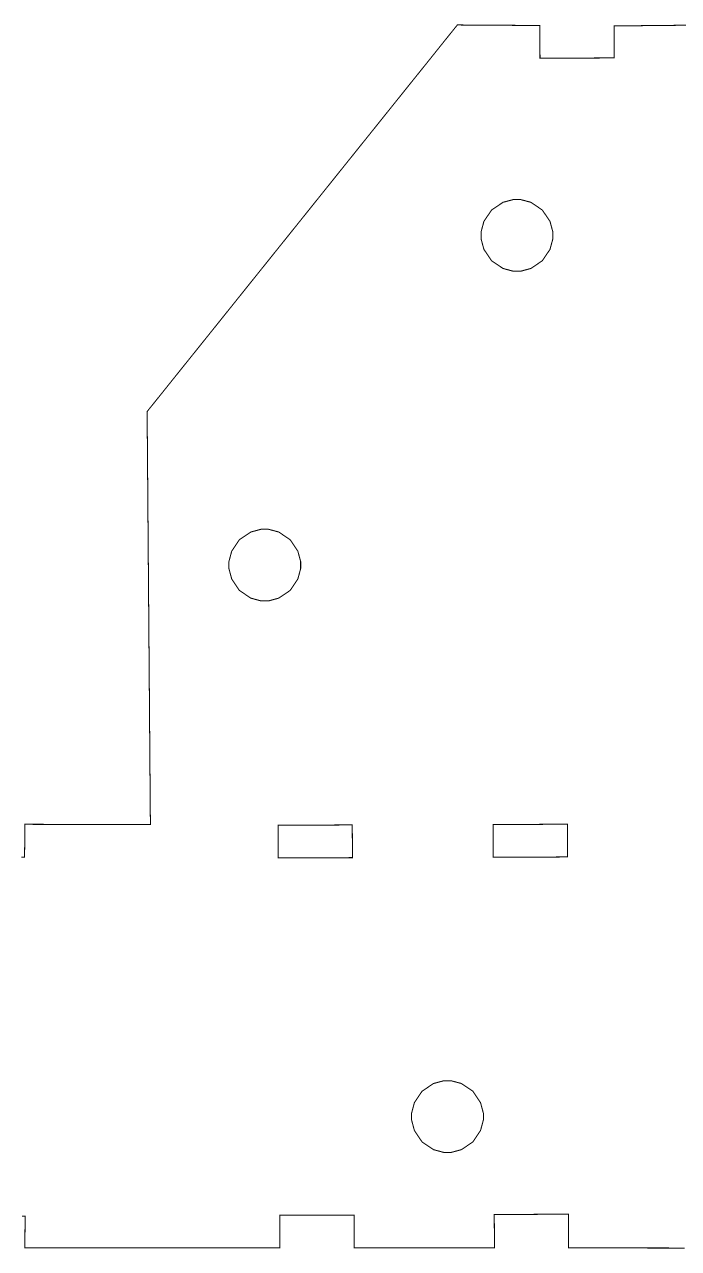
# Model space of a CAD drawing. Extents: x 0.7 to 27.4, y 1.6 to 10.2.
# Drawn here: x 2.394 to 4.103, y 6.975 to 10.173 of the extents above; entities that cross this region are included whole.
import ezdxf

# ---------------------------------------------------------------- set-up
doc = ezdxf.new("R2010")
doc.units = 0
doc.header["$MEASUREMENT"] = 0

msp = doc.modelspace()

# ---------------------------------------------------------------- linework, layer by layer
at = {"color": 0, "const_width": 0.00266}
for points in [[(2.38624, 7.99815), (2.39458, 7.99804), (2.39458, 7.99804), (2.39458, 7.99804), (2.39464, 8.01144), (2.39486, 8.04081), (2.39501, 8.07021), (2.39513, 8.08356), (2.39513, 8.08356), (2.39513, 8.08356), (2.40918, 8.08356), (2.4464, 8.0835), (2.49892, 8.08344), (2.55919, 8.08339), (2.61947, 8.08333), (2.67199, 8.08328), (2.70921, 8.08322), (2.72331, 8.08317), (2.72331, 8.08317), (2.72331, 8.08317), (2.72293, 8.12956), (2.72194, 8.25179), (2.7206, 8.42453), (2.71903, 8.62261), (2.71744, 8.82069), (2.7161, 8.99343), (2.71511, 9.11567), (2.71479, 9.162), (2.71479, 9.162), (2.71479, 9.162), (2.72385, 9.17339), (2.74963, 9.2054), (2.78956, 9.25526), (2.84142, 9.31982), (2.90278, 9.39626), (2.97125, 9.48161), (3.04449, 9.57286), (3.12011, 9.66704), (3.19569, 9.76124), (3.26893, 9.85249), (3.3374, 9.93782), (3.39876, 10.0143), (3.45063, 10.0788), (3.49056, 10.1287), (3.51633, 10.1607), (3.52544, 10.172), (3.52544, 10.172), (3.52544, 10.172), (3.53467, 10.172), (3.55914, 10.1718), (3.59369, 10.1716), (3.63331, 10.1713), (3.67285, 10.1711), (3.70742, 10.1709), (3.73188, 10.1707), (3.74115, 10.1706), (3.74115, 10.1706), (3.74115, 10.1706), (3.74115, 10.1573), (3.74132, 10.1279), (3.74143, 10.0985), (3.74149, 10.0851), (3.74149, 10.0851), (3.74149, 10.0851), (3.74978, 10.0852), (3.77181, 10.0853), (3.8029, 10.0854), (3.83854, 10.0855), (3.87418, 10.0857), (3.90528, 10.0858), (3.92731, 10.0859), (3.93565, 10.0859), (3.93565, 10.0859), (3.93565, 10.0859), (3.9356, 10.099), (3.93549, 10.1277), (3.93533, 10.1565), (3.93533, 10.1695), (3.93533, 10.1695), (3.93533, 10.1695), (3.94883, 10.1697), (3.98454, 10.17), (4.03504, 10.1705), (4.09289, 10.1711), (4.15072, 10.1716)], [(3.68126, 9.71604), (3.68126, 9.71599)], [(3.58751, 9.62229), (3.58751, 9.62224)], [(3.77501, 9.62229), (3.77501, 9.62224)], [(3.68126, 9.52854), (3.68126, 9.52849)], [(4.11996, 6.97657), (4.08404, 6.97657), (4.03321, 6.97661), (3.97499, 6.97667), (3.91672, 6.97678), (3.86589, 6.97683), (3.82997, 6.97683), (3.81635, 6.97683), (3.81635, 6.97683), (3.81635, 6.97683), (3.81629, 6.99061), (3.81625, 7.02089), (3.81619, 7.05117), (3.81619, 7.06489), (3.81619, 7.06489), (3.81619, 7.06489), (3.80783, 7.06489), (3.78581, 7.06478), (3.75472, 7.06467), (3.71907, 7.06451), (3.68343, 7.0644), (3.65235, 7.06429), (3.63032, 7.06418), (3.62201, 7.06413), (3.62201, 7.06413), (3.62201, 7.06413), (3.62207, 7.05051), (3.62218, 7.02051), (3.62229, 6.99056), (3.6224, 6.97689), (3.6224, 6.97689), (3.6224, 6.97689), (3.60656, 6.97689), (3.56483, 6.97689), (3.50586, 6.97689), (3.43826, 6.97689), (3.37067, 6.97689), (3.31168, 6.97689), (3.26997, 6.97689), (3.25418, 6.97689), (3.25418, 6.97689), (3.25418, 6.97689), (3.25575, 6.97689), (3.25575, 6.97689), (3.25575, 6.97689), (3.25569, 6.99029), (3.25569, 7.01964), (3.25569, 7.04904), (3.25569, 7.06239), (3.25569, 7.06239), (3.25569, 7.06239), (3.24735, 7.06239), (3.22532, 7.06239), (3.19422, 7.06239), (3.15858, 7.06233), (3.12294, 7.06228), (3.09185, 7.06228), (3.06982, 7.06228), (3.06153, 7.06222), (3.06153, 7.06222), (3.06153, 7.06222), (3.06153, 7.04893), (3.06153, 7.01958), (3.06153, 6.99024), (3.06158, 6.97689), (3.06158, 6.97689), (3.06158, 6.97689), (3.03293, 6.97694), (2.95747, 6.97694), (2.85075, 6.97694), (2.7284, 6.97694), (2.60607, 6.97694), (2.49935, 6.97694), (2.42389, 6.97694), (2.39529, 6.97694), (2.39529, 6.97694), (2.39529, 6.97694), (2.39535, 6.98986), (2.39556, 7.01828), (2.39572, 7.04671), (2.39583, 7.05957), (2.39583, 7.05957), (2.39583, 7.05957), (2.38747, 7.05968)]]:
    msp.add_lwpolyline(points, dxfattribs=at)
for points in [[(3.68126, 9.71604), (3.6721, 9.71604), (3.64475, 9.70871), (3.61496, 9.68858), (3.59483, 9.65881), (3.58751, 9.63146), (3.58751, 9.62229), (3.58751, 9.61317), (3.59483, 9.58583), (3.61496, 9.55599), (3.64475, 9.53592), (3.6721, 9.52854), (3.68126, 9.52854), (3.69038, 9.52854), (3.71772, 9.53592), (3.7475, 9.55599), (3.76764, 9.58583), (3.77501, 9.61317), (3.77501, 9.62229), (3.77501, 9.63146), (3.76764, 9.65881), (3.7475, 9.68858), (3.71772, 9.70871), (3.69038, 9.71604), (3.68126, 9.71604)], [(3.68126, 9.71604), (3.6721, 9.71604), (3.64475, 9.70871), (3.61496, 9.68858), (3.59483, 9.65881), (3.58751, 9.63146), (3.58751, 9.62229), (3.58751, 9.61317), (3.59483, 9.58583), (3.61496, 9.55599), (3.64475, 9.53592), (3.6721, 9.52854), (3.68126, 9.52854), (3.69038, 9.52854), (3.71772, 9.53592), (3.7475, 9.55599), (3.76764, 9.58583), (3.77501, 9.61317), (3.77501, 9.62229), (3.77501, 9.63146), (3.76764, 9.65881), (3.7475, 9.68858), (3.71772, 9.70871), (3.69038, 9.71604), (3.68126, 9.71604)], [(3.68126, 9.71604), (3.6721, 9.71604), (3.64475, 9.70871), (3.61496, 9.68858), (3.59483, 9.65881), (3.58751, 9.63146), (3.58751, 9.62229), (3.58751, 9.61317), (3.59483, 9.58583), (3.61496, 9.55599), (3.64475, 9.53592), (3.6721, 9.52854), (3.68126, 9.52854), (3.69038, 9.52854), (3.71772, 9.53592), (3.7475, 9.55599), (3.76764, 9.58583), (3.77501, 9.61317), (3.77501, 9.62229), (3.77501, 9.63146), (3.76764, 9.65881), (3.7475, 9.68858), (3.71772, 9.70871), (3.69038, 9.71604), (3.68126, 9.71604)], [(3.68126, 9.71604), (3.6721, 9.71604), (3.64475, 9.70871), (3.61496, 9.68858), (3.59483, 9.65881), (3.58751, 9.63146), (3.58751, 9.62229), (3.58751, 9.61317), (3.59483, 9.58583), (3.61496, 9.55599), (3.64475, 9.53592), (3.6721, 9.52854), (3.68126, 9.52854), (3.69032, 9.52854), (3.71772, 9.53592), (3.7475, 9.55599), (3.76764, 9.58578), (3.77501, 9.61313), (3.77501, 9.62224), (3.77501, 9.6314), (3.76764, 9.65881), (3.7475, 9.68858), (3.71772, 9.70871), (3.69038, 9.71604), (3.68126, 9.71604)], [(3.68126, 9.71599), (3.6721, 9.71599), (3.64475, 9.70865), (3.61496, 9.68858), (3.59483, 9.65875), (3.58751, 9.6314), (3.58751, 9.62224), (3.58751, 9.61313), (3.59483, 9.58578), (3.61496, 9.55599), (3.64475, 9.53586), (3.6721, 9.52849), (3.68126, 9.52849), (3.69038, 9.52849), (3.71772, 9.53586), (3.7475, 9.55599), (3.76764, 9.58578), (3.77501, 9.61313), (3.77501, 9.62224), (3.77501, 9.6314), (3.76764, 9.65875), (3.7475, 9.68858), (3.71772, 9.70865), (3.69038, 9.71599), (3.68126, 9.71599)], [(3.68126, 9.71599), (3.6721, 9.71599), (3.64475, 9.70865), (3.61496, 9.68858), (3.59483, 9.65875), (3.58751, 9.6314), (3.58751, 9.62224), (3.58751, 9.61313), (3.59483, 9.58578), (3.61496, 9.55599), (3.64475, 9.53586), (3.6721, 9.52849), (3.68126, 9.52849), (3.69038, 9.52849), (3.71772, 9.53586), (3.7475, 9.55599), (3.76764, 9.58578), (3.77501, 9.61313), (3.77501, 9.62224), (3.77501, 9.6314), (3.76764, 9.65875), (3.7475, 9.68858), (3.71772, 9.70865), (3.69038, 9.71599), (3.68126, 9.71599)], [(3.68126, 9.71599), (3.6721, 9.71599), (3.64475, 9.70865), (3.61496, 9.68858), (3.59483, 9.65875), (3.58751, 9.6314), (3.58751, 9.62224), (3.58751, 9.61313), (3.59483, 9.58578), (3.61496, 9.55599), (3.64475, 9.53586), (3.6721, 9.52849), (3.68126, 9.52849), (3.69038, 9.52849), (3.71772, 9.53586), (3.7475, 9.55599), (3.76764, 9.58578), (3.77501, 9.61313), (3.77501, 9.62224), (3.77501, 9.6314), (3.76764, 9.65875), (3.7475, 9.68858), (3.71772, 9.70865), (3.69038, 9.71599), (3.68126, 9.71599)], [(3.68126, 9.71599), (3.6721, 9.71599), (3.64475, 9.70865), (3.61496, 9.68858), (3.59483, 9.65875), (3.58751, 9.6314), (3.58751, 9.62224), (3.58751, 9.61313), (3.59483, 9.58578), (3.61496, 9.55599), (3.64475, 9.53586), (3.6721, 9.52849), (3.68126, 9.52849), (3.69038, 9.52849), (3.71772, 9.53586), (3.7475, 9.55599), (3.76764, 9.58578), (3.77501, 9.61313), (3.77501, 9.62224), (3.77501, 9.6314), (3.76764, 9.65875), (3.7475, 9.68858), (3.71772, 9.70865), (3.69038, 9.71599), (3.68126, 9.71599)], [(3.68126, 9.71599), (3.6721, 9.71599), (3.64475, 9.70865), (3.61496, 9.68858), (3.59483, 9.65875), (3.58751, 9.6314), (3.58751, 9.62224), (3.58751, 9.61313), (3.59483, 9.58578), (3.61496, 9.55599), (3.64475, 9.53586), (3.6721, 9.52849), (3.68126, 9.52849), (3.69038, 9.52849), (3.71772, 9.53586), (3.7475, 9.55599), (3.76764, 9.58578), (3.77501, 9.61313), (3.77501, 9.62224), (3.77501, 9.6314), (3.76764, 9.65875), (3.7475, 9.68858), (3.71772, 9.70865), (3.69038, 9.71599), (3.68126, 9.71599)], [(3.68126, 9.71599), (3.6721, 9.71599), (3.64475, 9.70865), (3.61496, 9.68858), (3.59483, 9.65875), (3.58751, 9.6314), (3.58751, 9.62224), (3.58751, 9.61313), (3.59483, 9.58578), (3.61496, 9.55599), (3.64475, 9.53586), (3.6721, 9.52849), (3.68126, 9.52849), (3.69038, 9.52849), (3.71772, 9.53586), (3.7475, 9.55599), (3.76764, 9.58578), (3.77501, 9.61313), (3.77501, 9.62224), (3.77501, 9.6314), (3.76764, 9.65875), (3.7475, 9.68858), (3.71772, 9.70865), (3.69038, 9.71599), (3.68126, 9.71599)], [(3.68126, 9.71599), (3.6721, 9.71599), (3.64475, 9.70865), (3.61496, 9.68858), (3.59483, 9.65875), (3.58751, 9.6314), (3.58751, 9.62224), (3.58751, 9.61313), (3.59483, 9.58578), (3.61496, 9.55599), (3.64475, 9.53586), (3.6721, 9.52849), (3.68126, 9.52849), (3.69038, 9.52849), (3.71772, 9.53586), (3.7475, 9.55599), (3.76764, 9.58578), (3.77501, 9.61313), (3.77501, 9.62224), (3.77501, 9.6314), (3.76764, 9.65875), (3.7475, 9.68858), (3.71772, 9.70865), (3.69038, 9.71599), (3.68126, 9.71599)], [(3.68126, 9.71599), (3.6721, 9.71599), (3.64475, 9.70865), (3.61496, 9.68858), (3.59483, 9.65875), (3.58751, 9.6314), (3.58751, 9.62224), (3.58751, 9.61313), (3.59483, 9.58578), (3.61496, 9.55599), (3.64475, 9.53586), (3.6721, 9.52849), (3.68126, 9.52849), (3.69038, 9.52849), (3.71772, 9.53586), (3.7475, 9.55599), (3.76764, 9.58578), (3.77501, 9.61313), (3.77501, 9.62224), (3.77501, 9.6314), (3.76764, 9.65875), (3.7475, 9.68858), (3.71772, 9.70865), (3.69038, 9.71599), (3.68126, 9.71599)], [(3.68126, 9.71599), (3.6721, 9.71599), (3.64475, 9.70865), (3.61496, 9.68858), (3.59483, 9.65875), (3.58751, 9.6314), (3.58751, 9.62224), (3.58751, 9.61313), (3.59483, 9.58578), (3.61496, 9.55599), (3.64475, 9.53586), (3.6721, 9.52849), (3.68126, 9.52849), (3.69038, 9.52849), (3.71772, 9.53586), (3.7475, 9.55599), (3.76764, 9.58578), (3.77501, 9.61313), (3.77501, 9.62224), (3.77501, 9.6314), (3.76764, 9.65875), (3.7475, 9.68858), (3.71772, 9.70865), (3.69038, 9.71599), (3.68126, 9.71599)], [(3.68126, 9.71599), (3.6721, 9.71599), (3.64475, 9.70865), (3.61496, 9.68858), (3.59483, 9.65875), (3.58751, 9.6314), (3.58751, 9.62224), (3.58751, 9.61313), (3.59483, 9.58578), (3.61496, 9.55599), (3.64475, 9.53586), (3.6721, 9.52849), (3.68126, 9.52849), (3.69038, 9.52849), (3.71772, 9.53586), (3.7475, 9.55599), (3.76764, 9.58578), (3.77501, 9.61313), (3.77501, 9.62224), (3.77501, 9.6314), (3.76764, 9.65875), (3.7475, 9.68858), (3.71772, 9.70865), (3.69038, 9.71599), (3.68126, 9.71599)], [(3.68126, 9.71599), (3.6721, 9.71599), (3.64475, 9.70865), (3.61496, 9.68858), (3.59483, 9.65875), (3.58751, 9.6314), (3.58751, 9.62224), (3.58751, 9.61313), (3.59483, 9.58578), (3.61496, 9.55599), (3.64475, 9.53586), (3.6721, 9.52849), (3.68126, 9.52849), (3.69038, 9.52849), (3.71772, 9.53586), (3.7475, 9.55599), (3.76764, 9.58578), (3.77501, 9.61313), (3.77501, 9.62224), (3.77501, 9.6314), (3.76764, 9.65875), (3.7475, 9.68858), (3.71772, 9.70865), (3.69038, 9.71599), (3.68126, 9.71599)], [(3.68126, 9.71599), (3.6721, 9.71599), (3.64475, 9.70865), (3.61496, 9.68858), (3.59483, 9.65875), (3.58751, 9.6314), (3.58751, 9.62224), (3.58751, 9.61313), (3.59483, 9.58578), (3.61496, 9.55599), (3.64475, 9.53586), (3.6721, 9.52849), (3.68126, 9.52849), (3.69038, 9.52849), (3.71772, 9.53586), (3.7475, 9.55599), (3.76764, 9.58578), (3.77501, 9.61313), (3.77501, 9.62224), (3.77501, 9.6314), (3.76764, 9.65875), (3.7475, 9.68858), (3.71772, 9.70865), (3.69038, 9.71599), (3.68126, 9.71599)], [(3.68126, 9.71599), (3.6721, 9.71599), (3.64475, 9.70865), (3.61496, 9.68858), (3.59483, 9.65875), (3.58751, 9.6314), (3.58751, 9.62224), (3.58751, 9.61313), (3.59483, 9.58578), (3.61496, 9.55599), (3.64475, 9.53586), (3.6721, 9.52849), (3.68126, 9.52849), (3.69038, 9.52849), (3.71772, 9.53586), (3.7475, 9.55599), (3.76764, 9.58578), (3.77501, 9.61313), (3.77501, 9.62224), (3.77501, 9.6314), (3.76764, 9.65875), (3.7475, 9.68858), (3.71772, 9.70865), (3.69038, 9.71599), (3.68126, 9.71599)], [(3.68126, 9.71599), (3.6721, 9.71599), (3.64475, 9.70865), (3.61496, 9.68858), (3.59483, 9.65875), (3.58751, 9.6314), (3.58751, 9.62224), (3.58751, 9.61313), (3.59483, 9.58578), (3.61496, 9.55599), (3.64475, 9.53586), (3.6721, 9.52849), (3.68126, 9.52849), (3.69038, 9.52849), (3.71772, 9.53586), (3.7475, 9.55599), (3.76764, 9.58578), (3.77501, 9.61313), (3.77501, 9.62224), (3.77501, 9.6314), (3.76764, 9.65875), (3.7475, 9.68858), (3.71772, 9.70865), (3.69038, 9.71599), (3.68126, 9.71599)], [(3.68126, 9.71599), (3.6721, 9.71599), (3.64475, 9.70865), (3.61496, 9.68858), (3.59483, 9.65875), (3.58751, 9.6314), (3.58751, 9.62224), (3.58751, 9.61313), (3.59483, 9.58578), (3.61496, 9.55599), (3.64475, 9.53586), (3.6721, 9.52849), (3.68126, 9.52849), (3.69038, 9.52849), (3.71772, 9.53586), (3.7475, 9.55599), (3.76764, 9.58578), (3.77501, 9.61313), (3.77501, 9.62224), (3.77501, 9.6314), (3.76764, 9.65875), (3.7475, 9.68858), (3.71772, 9.70865), (3.69038, 9.71599), (3.68126, 9.71599)], [(3.68126, 9.71599), (3.6721, 9.71599), (3.64475, 9.70865), (3.61496, 9.68858), (3.59483, 9.65875), (3.58751, 9.6314), (3.58751, 9.62224), (3.58751, 9.61313), (3.59483, 9.58578), (3.61496, 9.55599), (3.64475, 9.53586), (3.6721, 9.52849), (3.68126, 9.52849), (3.69038, 9.52849), (3.71772, 9.53586), (3.7475, 9.55599), (3.76764, 9.58578), (3.77501, 9.61313), (3.77501, 9.62224), (3.77501, 9.6314), (3.76764, 9.65875), (3.7475, 9.68858), (3.71772, 9.70865), (3.69038, 9.71599), (3.68126, 9.71599)], [(3.68126, 9.71599), (3.6721, 9.71599), (3.64475, 9.70865), (3.61496, 9.68858), (3.59483, 9.65875), (3.58751, 9.6314), (3.58751, 9.62224), (3.58751, 9.61313), (3.59483, 9.58578), (3.61496, 9.55599), (3.64475, 9.53586), (3.6721, 9.52849), (3.68126, 9.52849), (3.69038, 9.52849), (3.71772, 9.53586), (3.7475, 9.55599), (3.76764, 9.58578), (3.77501, 9.61313), (3.77501, 9.62224), (3.77501, 9.6314), (3.76764, 9.65875), (3.7475, 9.68858), (3.71772, 9.70865), (3.69038, 9.71599), (3.68126, 9.71599)], [(3.68126, 9.71604), (3.68126, 9.71599), (3.68126, 9.71604)], [(3.02225, 8.8546), (3.01307, 8.8546), (2.98574, 8.84728), (2.95589, 8.82715), (2.93582, 8.79736), (2.9285, 8.77001), (2.9285, 8.76085), (2.9285, 8.75174), (2.93582, 8.72439), (2.95589, 8.69461), (2.98574, 8.67449), (3.01307, 8.6671), (3.02225, 8.6671), (3.03136, 8.6671), (3.05871, 8.67449), (3.08849, 8.69461), (3.10861, 8.72439), (3.116, 8.75174), (3.116, 8.76085), (3.116, 8.77001), (3.10861, 8.79736), (3.08849, 8.82715), (3.05871, 8.84728), (3.03136, 8.8546), (3.02225, 8.8546)], [(3.02225, 8.8546), (3.01307, 8.8546), (2.98574, 8.84728), (2.95589, 8.82715), (2.93582, 8.79736), (2.9285, 8.77001), (2.9285, 8.76085), (2.9285, 8.75174), (2.93582, 8.72439), (2.95589, 8.69461), (2.98574, 8.67449), (3.01307, 8.6671), (3.02225, 8.6671), (3.03136, 8.6671), (3.05871, 8.67449), (3.08849, 8.69461), (3.10861, 8.72439), (3.116, 8.75174), (3.116, 8.76085), (3.116, 8.77001), (3.10861, 8.79736), (3.08849, 8.82715), (3.05871, 8.84728), (3.03136, 8.8546), (3.02225, 8.8546)], [(3.02225, 8.8546), (3.01307, 8.8546), (2.98574, 8.84728), (2.95589, 8.82715), (2.93582, 8.79736), (2.9285, 8.77001), (2.9285, 8.76085), (2.9285, 8.75174), (2.93582, 8.72439), (2.95589, 8.69461), (2.98574, 8.67449), (3.01307, 8.6671), (3.02225, 8.6671), (3.03136, 8.6671), (3.05871, 8.67449), (3.08849, 8.69461), (3.10861, 8.72439), (3.116, 8.75174), (3.116, 8.76085), (3.116, 8.77001), (3.10861, 8.79736), (3.08849, 8.82715), (3.05871, 8.84728), (3.03136, 8.8546), (3.02225, 8.8546)], [(3.02225, 8.8546), (3.01307, 8.8546), (2.98574, 8.84728), (2.95589, 8.82715), (2.93582, 8.79736), (2.9285, 8.77001), (2.9285, 8.76085), (2.9285, 8.75174), (2.93582, 8.72439), (2.95589, 8.69461), (2.98574, 8.67449), (3.01307, 8.6671), (3.02225, 8.6671), (3.03136, 8.6671), (3.05871, 8.67449), (3.08849, 8.69461), (3.10861, 8.72439), (3.116, 8.75174), (3.116, 8.76085), (3.116, 8.77001), (3.10861, 8.79736), (3.08849, 8.82715), (3.05871, 8.84728), (3.03136, 8.8546), (3.02225, 8.8546)], [(3.02225, 8.8546), (3.01307, 8.8546), (2.98574, 8.84728), (2.95589, 8.82715), (2.93582, 8.79736), (2.9285, 8.77001), (2.9285, 8.76085), (2.9285, 8.75174), (2.93582, 8.72439), (2.95589, 8.69461), (2.98574, 8.67449), (3.01307, 8.6671), (3.02225, 8.6671), (3.03136, 8.6671), (3.05871, 8.67449), (3.08849, 8.69461), (3.10861, 8.72439), (3.116, 8.75174), (3.116, 8.76085), (3.116, 8.77001), (3.10861, 8.79736), (3.08849, 8.82715), (3.05871, 8.84728), (3.03136, 8.8546), (3.02225, 8.8546)], [(3.02225, 8.8546), (3.01307, 8.8546), (2.98574, 8.84728), (2.95589, 8.82715), (2.93582, 8.79736), (2.9285, 8.77001), (2.9285, 8.76085), (2.9285, 8.75174), (2.93582, 8.72439), (2.95589, 8.69461), (2.98574, 8.67449), (3.01307, 8.6671), (3.02225, 8.6671), (3.03136, 8.6671), (3.05871, 8.67449), (3.08849, 8.69461), (3.10861, 8.72439), (3.116, 8.75174), (3.116, 8.76085), (3.116, 8.77001), (3.10861, 8.79736), (3.08849, 8.82715), (3.05871, 8.84728), (3.03136, 8.8546), (3.02225, 8.8546)], [(3.02225, 8.8546), (3.01307, 8.8546), (2.98574, 8.84728), (2.95589, 8.82715), (2.93582, 8.79736), (2.9285, 8.77001), (2.9285, 8.76085), (2.9285, 8.75174), (2.93582, 8.72439), (2.95589, 8.69461), (2.98574, 8.67449), (3.01307, 8.6671), (3.02225, 8.6671), (3.03136, 8.6671), (3.05871, 8.67449), (3.08849, 8.69461), (3.10861, 8.72439), (3.116, 8.75174), (3.116, 8.76085), (3.116, 8.77001), (3.10861, 8.79736), (3.08849, 8.82715), (3.05871, 8.84728), (3.03136, 8.8546), (3.02225, 8.8546)], [(3.02225, 8.8546), (3.01307, 8.8546), (2.98574, 8.84728), (2.95589, 8.82715), (2.93582, 8.79736), (2.9285, 8.77001), (2.9285, 8.76085), (2.9285, 8.75174), (2.93582, 8.72439), (2.95589, 8.69461), (2.98574, 8.67449), (3.01307, 8.6671), (3.02225, 8.6671), (3.03136, 8.6671), (3.05871, 8.67449), (3.08849, 8.69461), (3.10861, 8.72439), (3.116, 8.75174), (3.116, 8.76085), (3.116, 8.77001), (3.10861, 8.79736), (3.08849, 8.82715), (3.05871, 8.84728), (3.03136, 8.8546), (3.02225, 8.8546)], [(3.02225, 8.8546), (3.01307, 8.8546), (2.98574, 8.84728), (2.95589, 8.82715), (2.93582, 8.79736), (2.9285, 8.77001), (2.9285, 8.76085), (2.9285, 8.75174), (2.93582, 8.72439), (2.95589, 8.69461), (2.98574, 8.67449), (3.01307, 8.6671), (3.02225, 8.6671), (3.03136, 8.6671), (3.05871, 8.67449), (3.08849, 8.69461), (3.10861, 8.72439), (3.116, 8.75174), (3.116, 8.76085), (3.116, 8.77001), (3.10861, 8.79736), (3.08849, 8.82715), (3.05871, 8.84728), (3.03136, 8.8546), (3.02225, 8.8546)], [(3.02225, 8.8546), (3.01307, 8.8546), (2.98574, 8.84728), (2.95589, 8.82715), (2.93582, 8.79736), (2.9285, 8.77001), (2.9285, 8.76085), (2.9285, 8.75174), (2.93582, 8.72439), (2.95589, 8.69461), (2.98574, 8.67449), (3.01307, 8.6671), (3.02225, 8.6671), (3.03136, 8.6671), (3.05871, 8.67449), (3.08849, 8.69461), (3.10861, 8.72439), (3.116, 8.75174), (3.116, 8.76085), (3.116, 8.77001), (3.10861, 8.79736), (3.08849, 8.82715), (3.05871, 8.84728), (3.03136, 8.8546), (3.02225, 8.8546)], [(3.02225, 8.8546), (3.01307, 8.8546), (2.98574, 8.84728), (2.95589, 8.82715), (2.93582, 8.79736), (2.9285, 8.77001), (2.9285, 8.76085), (2.9285, 8.75174), (2.93582, 8.72439), (2.95589, 8.69461), (2.98574, 8.67449), (3.01307, 8.6671), (3.02225, 8.6671), (3.03136, 8.6671), (3.05871, 8.67449), (3.08849, 8.69461), (3.10861, 8.72439), (3.116, 8.75174), (3.116, 8.76085), (3.116, 8.77001), (3.10861, 8.79736), (3.08849, 8.82715), (3.05871, 8.84728), (3.03136, 8.8546), (3.02225, 8.8546)], [(3.02225, 8.8546), (3.01307, 8.8546), (2.98574, 8.84728), (2.95589, 8.82715), (2.93582, 8.79736), (2.9285, 8.77001), (2.9285, 8.76085), (2.9285, 8.75174), (2.93582, 8.72439), (2.95589, 8.69461), (2.98574, 8.67449), (3.01307, 8.6671), (3.02225, 8.6671), (3.03136, 8.6671), (3.05871, 8.67449), (3.08849, 8.69461), (3.10861, 8.72439), (3.116, 8.75174), (3.116, 8.76085), (3.116, 8.77001), (3.10861, 8.79736), (3.08849, 8.82715), (3.05871, 8.84728), (3.03136, 8.8546), (3.02225, 8.8546)], [(3.02225, 8.8546), (3.01307, 8.8546), (2.98574, 8.84728), (2.95589, 8.82715), (2.93582, 8.79736), (2.9285, 8.77001), (2.9285, 8.76085), (2.9285, 8.75174), (2.93582, 8.72439), (2.95589, 8.69461), (2.98574, 8.67449), (3.01307, 8.6671), (3.02225, 8.6671), (3.03136, 8.6671), (3.05871, 8.67449), (3.08849, 8.69461), (3.10861, 8.72439), (3.116, 8.75174), (3.116, 8.76085), (3.116, 8.77001), (3.10861, 8.79736), (3.08849, 8.82715), (3.05871, 8.84728), (3.03136, 8.8546), (3.02225, 8.8546)], [(3.02225, 8.8546), (3.01307, 8.8546), (2.98574, 8.84728), (2.95589, 8.82715), (2.93582, 8.79736), (2.9285, 8.77001), (2.9285, 8.76085), (2.9285, 8.75174), (2.93582, 8.72439), (2.95589, 8.69461), (2.98574, 8.67449), (3.01307, 8.6671), (3.02225, 8.6671), (3.03136, 8.6671), (3.05871, 8.67449), (3.08849, 8.69461), (3.10861, 8.72439), (3.116, 8.75174), (3.116, 8.76085), (3.116, 8.77001), (3.10861, 8.79736), (3.08849, 8.82715), (3.05871, 8.84728), (3.03136, 8.8546), (3.02225, 8.8546)], [(3.02225, 8.8546), (3.01307, 8.8546), (2.98574, 8.84728), (2.95589, 8.82715), (2.93582, 8.79736), (2.9285, 8.77001), (2.9285, 8.76085), (2.9285, 8.75174), (2.93582, 8.72439), (2.95589, 8.69461), (2.98574, 8.67449), (3.01307, 8.6671), (3.02225, 8.6671), (3.03136, 8.6671), (3.05871, 8.67449), (3.08849, 8.69461), (3.10861, 8.72439), (3.116, 8.75174), (3.116, 8.76085), (3.116, 8.77001), (3.10861, 8.79736), (3.08849, 8.82715), (3.05871, 8.84728), (3.03136, 8.8546), (3.02225, 8.8546)], [(3.02225, 8.8546), (3.01307, 8.8546), (2.98574, 8.84728), (2.95589, 8.82715), (2.93582, 8.79736), (2.9285, 8.77001), (2.9285, 8.76085), (2.9285, 8.75174), (2.93582, 8.72439), (2.95589, 8.69461), (2.98574, 8.67449), (3.01307, 8.6671), (3.02225, 8.6671), (3.03136, 8.6671), (3.05871, 8.67449), (3.08849, 8.69461), (3.10861, 8.72439), (3.116, 8.75174), (3.116, 8.76085), (3.116, 8.77001), (3.10861, 8.79736), (3.08849, 8.82715), (3.05871, 8.84728), (3.03136, 8.8546), (3.02225, 8.8546)], [(3.02225, 8.8546), (3.01307, 8.8546), (2.98574, 8.84728), (2.95589, 8.82715), (2.93582, 8.79736), (2.9285, 8.77001), (2.9285, 8.76085), (2.9285, 8.75174), (2.93582, 8.72439), (2.95589, 8.69461), (2.98574, 8.67449), (3.01307, 8.6671), (3.02225, 8.6671), (3.03136, 8.6671), (3.05871, 8.67449), (3.08849, 8.69461), (3.10861, 8.72439), (3.116, 8.75174), (3.116, 8.76085), (3.116, 8.77001), (3.10861, 8.79736), (3.08849, 8.82715), (3.05871, 8.84728), (3.03136, 8.8546), (3.02225, 8.8546)], [(3.02225, 8.8546), (3.01307, 8.8546), (2.98574, 8.84728), (2.95589, 8.82715), (2.93582, 8.79736), (2.9285, 8.77001), (2.9285, 8.76085), (2.9285, 8.75174), (2.93582, 8.72439), (2.95589, 8.69461), (2.98574, 8.67449), (3.01307, 8.6671), (3.02225, 8.6671), (3.03136, 8.6671), (3.05871, 8.67449), (3.08849, 8.69461), (3.10861, 8.72439), (3.116, 8.75174), (3.116, 8.76085), (3.116, 8.77001), (3.10861, 8.79736), (3.08849, 8.82715), (3.05871, 8.84728), (3.03136, 8.8546), (3.02225, 8.8546)], [(3.02225, 8.8546), (3.01307, 8.8546), (2.98574, 8.84728), (2.95589, 8.82715), (2.93582, 8.79736), (2.9285, 8.77001), (2.9285, 8.76085), (2.9285, 8.75174), (2.93582, 8.72439), (2.95589, 8.69461), (2.98574, 8.67449), (3.01307, 8.6671), (3.02225, 8.6671), (3.03136, 8.6671), (3.05871, 8.67449), (3.08849, 8.69461), (3.10861, 8.72439), (3.116, 8.75174), (3.116, 8.76085), (3.116, 8.77001), (3.10861, 8.79736), (3.08849, 8.82715), (3.05871, 8.84728), (3.03136, 8.8546), (3.02225, 8.8546)], [(3.02225, 8.8546), (3.01307, 8.8546), (2.98574, 8.84728), (2.95589, 8.82715), (2.93582, 8.79736), (2.9285, 8.77001), (2.9285, 8.76085), (2.9285, 8.75174), (2.93582, 8.72439), (2.95589, 8.69461), (2.98574, 8.67449), (3.01307, 8.6671), (3.02225, 8.6671), (3.03136, 8.6671), (3.05871, 8.67449), (3.08849, 8.69461), (3.10861, 8.72439), (3.116, 8.75174), (3.116, 8.76085), (3.116, 8.77001), (3.10861, 8.79736), (3.08849, 8.82715), (3.05871, 8.84728), (3.03136, 8.8546), (3.02225, 8.8546)], [(3.02225, 8.8546), (3.01307, 8.8546), (2.98574, 8.84728), (2.95589, 8.82715), (2.93582, 8.79736), (2.9285, 8.77001), (2.9285, 8.76085), (2.9285, 8.75174), (2.93582, 8.72439), (2.95589, 8.69461), (2.98574, 8.67449), (3.01307, 8.6671), (3.02225, 8.6671), (3.03136, 8.6671), (3.05871, 8.67449), (3.08849, 8.69461), (3.10861, 8.72439), (3.116, 8.75174), (3.116, 8.76085), (3.116, 8.77001), (3.10861, 8.79736), (3.08849, 8.82715), (3.05871, 8.84728), (3.03136, 8.8546), (3.02225, 8.8546)], [(3.05713, 7.99567), (3.05713, 7.99567), (3.05707, 8.00906), (3.05697, 8.03842), (3.05681, 8.06776), (3.05681, 8.08111), (3.05681, 8.08111), (3.05681, 8.08111), (3.06511, 8.08117), (3.08712, 8.08128), (3.11822, 8.08138), (3.15386, 8.08154), (3.18946, 8.08171), (3.22054, 8.08182), (3.24257, 8.08192), (3.25092, 8.08192), (3.25092, 8.08192), (3.25092, 8.08192), (3.25097, 8.06858), (3.25108, 8.03917), (3.25119, 8.00982), (3.25131, 7.99642), (3.25131, 7.99642), (3.25131, 7.99642), (3.24294, 7.99642), (3.22092, 7.99631), (3.18983, 7.99621), (3.15419, 7.99604), (3.11854, 7.99593), (3.08746, 7.99582), (3.06543, 7.99571), (3.05713, 7.99567), (3.05713, 7.99567)], [(3.61925, 7.99744), (3.61925, 7.99744), (3.61914, 8.01085), (3.61903, 8.04021), (3.61893, 8.06961), (3.61887, 8.08296), (3.61887, 8.08296), (3.61887, 8.08296), (3.62717, 8.08301), (3.64919, 8.08311), (3.68028, 8.08322), (3.71593, 8.08339), (3.75157, 8.08356), (3.78267, 8.08365), (3.80469, 8.08376), (3.81304, 8.08376), (3.81304, 8.08376), (3.81304, 8.08376), (3.81304, 8.07042), (3.81321, 8.04101), (3.81332, 8.01167), (3.81337, 7.99826), (3.81337, 7.99826), (3.81337, 7.99826), (3.80501, 7.99826), (3.78299, 7.99815), (3.7519, 7.99804), (3.71631, 7.99789), (3.68067, 7.99772), (3.64958, 7.99761), (3.62756, 7.9975), (3.61925, 7.99744), (3.61925, 7.99744)], [(3.49968, 7.41368), (3.4905, 7.41368), (3.46317, 7.40636), (3.43332, 7.38629), (3.41325, 7.35644), (3.40593, 7.3291), (3.40593, 7.31993), (3.40593, 7.31082), (3.41325, 7.28347), (3.43332, 7.25369), (3.46317, 7.23356), (3.4905, 7.22618), (3.49968, 7.22618), (3.50879, 7.22618), (3.53614, 7.23356), (3.56592, 7.25369), (3.58604, 7.28347), (3.59343, 7.31082), (3.59343, 7.31993), (3.59343, 7.3291), (3.58604, 7.35644), (3.56592, 7.38629), (3.53614, 7.40636), (3.50879, 7.41368), (3.49968, 7.41368)], [(3.49968, 7.41368), (3.4905, 7.41368), (3.46317, 7.40636), (3.43332, 7.38629), (3.41325, 7.35644), (3.40593, 7.3291), (3.40593, 7.31993), (3.40593, 7.31082), (3.41325, 7.28347), (3.43332, 7.25369), (3.46317, 7.23356), (3.4905, 7.22618), (3.49968, 7.22618), (3.50879, 7.22618), (3.53614, 7.23356), (3.56592, 7.25369), (3.58604, 7.28347), (3.59343, 7.31082), (3.59343, 7.31993), (3.59343, 7.3291), (3.58604, 7.35644), (3.56592, 7.38629), (3.53614, 7.40636), (3.50879, 7.41368), (3.49968, 7.41368)], [(3.49968, 7.41368), (3.4905, 7.41368), (3.46317, 7.40636), (3.43332, 7.38629), (3.41325, 7.35644), (3.40593, 7.3291), (3.40593, 7.31993), (3.40593, 7.31082), (3.41325, 7.28347), (3.43332, 7.25369), (3.46317, 7.23356), (3.4905, 7.22618), (3.49968, 7.22618), (3.50879, 7.22618), (3.53614, 7.23356), (3.56592, 7.25369), (3.58604, 7.28347), (3.59343, 7.31082), (3.59343, 7.31993), (3.59343, 7.3291), (3.58604, 7.35644), (3.56592, 7.38629), (3.53614, 7.40636), (3.50879, 7.41368), (3.49968, 7.41368)], [(3.49968, 7.41368), (3.4905, 7.41368), (3.46317, 7.40636), (3.43332, 7.38629), (3.41325, 7.35644), (3.40593, 7.3291), (3.40593, 7.31993), (3.40593, 7.31082), (3.41325, 7.28347), (3.43332, 7.25369), (3.46317, 7.23356), (3.4905, 7.22618), (3.49968, 7.22618), (3.50879, 7.22618), (3.53614, 7.23356), (3.56592, 7.25369), (3.58604, 7.28347), (3.59343, 7.31082), (3.59343, 7.31993), (3.59343, 7.3291), (3.58604, 7.35644), (3.56592, 7.38629), (3.53614, 7.40636), (3.50879, 7.41368), (3.49968, 7.41368)], [(3.49968, 7.41368), (3.4905, 7.41368), (3.46317, 7.40636), (3.43332, 7.38629), (3.41325, 7.35644), (3.40593, 7.3291), (3.40593, 7.31993), (3.40593, 7.31082), (3.41325, 7.28347), (3.43332, 7.25369), (3.46317, 7.23356), (3.4905, 7.22618), (3.49968, 7.22618), (3.50879, 7.22618), (3.53614, 7.23356), (3.56592, 7.25369), (3.58604, 7.28347), (3.59343, 7.31082), (3.59343, 7.31993), (3.59343, 7.3291), (3.58604, 7.35644), (3.56592, 7.38629), (3.53614, 7.40636), (3.50879, 7.41368), (3.49968, 7.41368)], [(3.49968, 7.41368), (3.4905, 7.41368), (3.46317, 7.40636), (3.43332, 7.38629), (3.41325, 7.35644), (3.40593, 7.3291), (3.40593, 7.31993), (3.40593, 7.31082), (3.41325, 7.28347), (3.43332, 7.25369), (3.46317, 7.23356), (3.4905, 7.22618), (3.49968, 7.22618), (3.50879, 7.22618), (3.53614, 7.23356), (3.56592, 7.25369), (3.58604, 7.28347), (3.59343, 7.31082), (3.59343, 7.31993), (3.59343, 7.3291), (3.58604, 7.35644), (3.56592, 7.38629), (3.53614, 7.40636), (3.50879, 7.41368), (3.49968, 7.41368)], [(3.49968, 7.41368), (3.4905, 7.41368), (3.46317, 7.40636), (3.43332, 7.38629), (3.41325, 7.35644), (3.40593, 7.3291), (3.40593, 7.31993), (3.40593, 7.31082), (3.41325, 7.28347), (3.43332, 7.25369), (3.46317, 7.23356), (3.4905, 7.22618), (3.49968, 7.22618), (3.50879, 7.22618), (3.53614, 7.23356), (3.56592, 7.25369), (3.58604, 7.28347), (3.59343, 7.31082), (3.59343, 7.31993), (3.59343, 7.3291), (3.58604, 7.35644), (3.56592, 7.38629), (3.53614, 7.40636), (3.50879, 7.41368), (3.49968, 7.41368)], [(3.49968, 7.41368), (3.4905, 7.41368), (3.46317, 7.40636), (3.43332, 7.38629), (3.41325, 7.35644), (3.40593, 7.3291), (3.40593, 7.31993), (3.40593, 7.31082), (3.41325, 7.28347), (3.43332, 7.25369), (3.46317, 7.23356), (3.4905, 7.22618), (3.49968, 7.22618), (3.50879, 7.22618), (3.53614, 7.23356), (3.56592, 7.25369), (3.58604, 7.28347), (3.59343, 7.31082), (3.59343, 7.31993), (3.59343, 7.3291), (3.58604, 7.35644), (3.56592, 7.38629), (3.53614, 7.40636), (3.50879, 7.41368), (3.49968, 7.41368)], [(3.49968, 7.41368), (3.4905, 7.41368), (3.46317, 7.40636), (3.43332, 7.38629), (3.41325, 7.35644), (3.40593, 7.3291), (3.40593, 7.31993), (3.40593, 7.31082), (3.41325, 7.28347), (3.43332, 7.25369), (3.46317, 7.23356), (3.4905, 7.22618), (3.49968, 7.22618), (3.50879, 7.22618), (3.53614, 7.23356), (3.56592, 7.25369), (3.58604, 7.28347), (3.59343, 7.31082), (3.59343, 7.31993), (3.59343, 7.3291), (3.58604, 7.35644), (3.56592, 7.38629), (3.53614, 7.40636), (3.50879, 7.41368), (3.49968, 7.41368)], [(3.49968, 7.41368), (3.4905, 7.41368), (3.46317, 7.40636), (3.43332, 7.38629), (3.41325, 7.35644), (3.40593, 7.3291), (3.40593, 7.31993), (3.40593, 7.31082), (3.41325, 7.28347), (3.43332, 7.25369), (3.46317, 7.23356), (3.4905, 7.22618), (3.49968, 7.22618), (3.50879, 7.22618), (3.53614, 7.23356), (3.56592, 7.25369), (3.58604, 7.28347), (3.59343, 7.31082), (3.59343, 7.31993), (3.59343, 7.3291), (3.58604, 7.35644), (3.56592, 7.38629), (3.53614, 7.40636), (3.50879, 7.41368), (3.49968, 7.41368)], [(3.49968, 7.41368), (3.4905, 7.41368), (3.46317, 7.40636), (3.43332, 7.38629), (3.41325, 7.35644), (3.40593, 7.3291), (3.40593, 7.31993), (3.40593, 7.31082), (3.41325, 7.28347), (3.43332, 7.25369), (3.46317, 7.23356), (3.4905, 7.22618), (3.49968, 7.22618), (3.50879, 7.22618), (3.53614, 7.23356), (3.56592, 7.25369), (3.58604, 7.28347), (3.59343, 7.31082), (3.59343, 7.31993), (3.59343, 7.3291), (3.58604, 7.35644), (3.56592, 7.38624), (3.53614, 7.40636), (3.50879, 7.41368), (3.49968, 7.41368)], [(3.49968, 7.41368), (3.4905, 7.41368), (3.46317, 7.40636), (3.43332, 7.38624), (3.41325, 7.35644), (3.40593, 7.3291), (3.40593, 7.31993), (3.40593, 7.31082), (3.41325, 7.28347), (3.43332, 7.25369), (3.46317, 7.23356), (3.4905, 7.22618), (3.49968, 7.22618), (3.50879, 7.22618), (3.53614, 7.23356), (3.56592, 7.25369), (3.58604, 7.28347), (3.59343, 7.31082), (3.59343, 7.31993), (3.59343, 7.3291), (3.58604, 7.35644), (3.56592, 7.38624), (3.53614, 7.40636), (3.50879, 7.41368), (3.49968, 7.41368)], [(3.49968, 7.41368), (3.4905, 7.41368), (3.46317, 7.40636), (3.43332, 7.38624), (3.41325, 7.35644), (3.40593, 7.3291), (3.40593, 7.31993), (3.40593, 7.31082), (3.41325, 7.28347), (3.43332, 7.25369), (3.46317, 7.23356), (3.4905, 7.22618), (3.49968, 7.22618), (3.50879, 7.22618), (3.53614, 7.23356), (3.56592, 7.25369), (3.58604, 7.28347), (3.59343, 7.31082), (3.59343, 7.31993), (3.59343, 7.3291), (3.58604, 7.35644), (3.56592, 7.38624), (3.53614, 7.40636), (3.50879, 7.41368), (3.49968, 7.41368)], [(3.49968, 7.41368), (3.4905, 7.41368), (3.46317, 7.40636), (3.43332, 7.38624), (3.41325, 7.35644), (3.40593, 7.3291), (3.40593, 7.31993), (3.40593, 7.31082), (3.41325, 7.28347), (3.43332, 7.25369), (3.46317, 7.23356), (3.4905, 7.22618), (3.49968, 7.22618), (3.50879, 7.22618), (3.53614, 7.23356), (3.56592, 7.25369), (3.58604, 7.28347), (3.59343, 7.31082), (3.59343, 7.31993), (3.59343, 7.3291), (3.58604, 7.35644), (3.56592, 7.38624), (3.53614, 7.40636), (3.50879, 7.41368), (3.49968, 7.41368)], [(3.49968, 7.41368), (3.4905, 7.41368), (3.46317, 7.40636), (3.43332, 7.38624), (3.41325, 7.35644), (3.40593, 7.3291), (3.40593, 7.31993), (3.40593, 7.31082), (3.41325, 7.28347), (3.43332, 7.25369), (3.46317, 7.23356), (3.4905, 7.22618), (3.49968, 7.22618), (3.50879, 7.22618), (3.53614, 7.23356), (3.56592, 7.25369), (3.58604, 7.28347), (3.59343, 7.31082), (3.59343, 7.31993), (3.59343, 7.3291), (3.58604, 7.35644), (3.56592, 7.38624), (3.53614, 7.40636), (3.50879, 7.41368), (3.49968, 7.41368)], [(3.49968, 7.41368), (3.4905, 7.41368), (3.46317, 7.40636), (3.43332, 7.38624), (3.41325, 7.35644), (3.40593, 7.3291), (3.40593, 7.31993), (3.40593, 7.31082), (3.41325, 7.28347), (3.43332, 7.25369), (3.46317, 7.23356), (3.4905, 7.22618), (3.49968, 7.22618), (3.50879, 7.22618), (3.53614, 7.23356), (3.56592, 7.25369), (3.58604, 7.28347), (3.59343, 7.31082), (3.59343, 7.31993), (3.59343, 7.3291), (3.58604, 7.35644), (3.56592, 7.38624), (3.53614, 7.40636), (3.50879, 7.41368), (3.49968, 7.41368)], [(3.49968, 7.41368), (3.4905, 7.41368), (3.46317, 7.40636), (3.43332, 7.38624), (3.41325, 7.35644), (3.40593, 7.3291), (3.40593, 7.31993), (3.40593, 7.31082), (3.41325, 7.28347), (3.43332, 7.25369), (3.46317, 7.23356), (3.4905, 7.22618), (3.49968, 7.22618), (3.50879, 7.22618), (3.53614, 7.23356), (3.56592, 7.25369), (3.58604, 7.28347), (3.59343, 7.31082), (3.59343, 7.31993), (3.59343, 7.3291), (3.58604, 7.35644), (3.56592, 7.38624), (3.53614, 7.40636), (3.50879, 7.41368), (3.49968, 7.41368)], [(3.49968, 7.41368), (3.4905, 7.41368), (3.46317, 7.40636), (3.43332, 7.38624), (3.41325, 7.35644), (3.40593, 7.3291), (3.40593, 7.31993), (3.40593, 7.31082), (3.41325, 7.28347), (3.43332, 7.25369), (3.46317, 7.23356), (3.4905, 7.22618), (3.49968, 7.22618), (3.50879, 7.22618), (3.53614, 7.23356), (3.56592, 7.25369), (3.58604, 7.28347), (3.59343, 7.31082), (3.59343, 7.31993), (3.59343, 7.3291), (3.58604, 7.35644), (3.56592, 7.38624), (3.53614, 7.40636), (3.50879, 7.41368), (3.49968, 7.41368)], [(3.49968, 7.41368), (3.4905, 7.41368), (3.46317, 7.40636), (3.43332, 7.38624), (3.41325, 7.35644), (3.40593, 7.3291), (3.40593, 7.31993), (3.40593, 7.31082), (3.41325, 7.28347), (3.43332, 7.25369), (3.46317, 7.23356), (3.4905, 7.22618), (3.49968, 7.22618), (3.50879, 7.22618), (3.53614, 7.23356), (3.56592, 7.25369), (3.58604, 7.28347), (3.59343, 7.31082), (3.59343, 7.31993), (3.59343, 7.3291), (3.58604, 7.35644), (3.56592, 7.38624), (3.53614, 7.40636), (3.50879, 7.41368), (3.49968, 7.41368)], [(3.49968, 7.41368), (3.4905, 7.41368), (3.46317, 7.40636), (3.43332, 7.38624), (3.41325, 7.35644), (3.40593, 7.3291), (3.40593, 7.31993), (3.40593, 7.31082), (3.41325, 7.28347), (3.43332, 7.25369), (3.46317, 7.23356), (3.4905, 7.22618), (3.49968, 7.22618), (3.50879, 7.22618), (3.53614, 7.23356), (3.56592, 7.25369), (3.58604, 7.28347), (3.59343, 7.31082), (3.59343, 7.31993), (3.59343, 7.3291), (3.58604, 7.35644), (3.56592, 7.38624), (3.53614, 7.40636), (3.50879, 7.41368), (3.49968, 7.41368)], [(3.49968, 7.41368), (3.4905, 7.41368), (3.46317, 7.40636), (3.43332, 7.38624), (3.41325, 7.35644), (3.40593, 7.3291), (3.40593, 7.31993), (3.40593, 7.31082), (3.41325, 7.28347), (3.43332, 7.25369), (3.46317, 7.23356), (3.4905, 7.22618), (3.49968, 7.22618), (3.50879, 7.22618), (3.53614, 7.23356), (3.56592, 7.25369), (3.58604, 7.28347), (3.59343, 7.31082), (3.59343, 7.31993), (3.59343, 7.3291), (3.58604, 7.35644), (3.56592, 7.38624), (3.53614, 7.40636), (3.50879, 7.41368), (3.49968, 7.41368)]]:
    msp.add_lwpolyline(points, close=True, dxfattribs=at)

doc.saveas('drawing.dxf')
